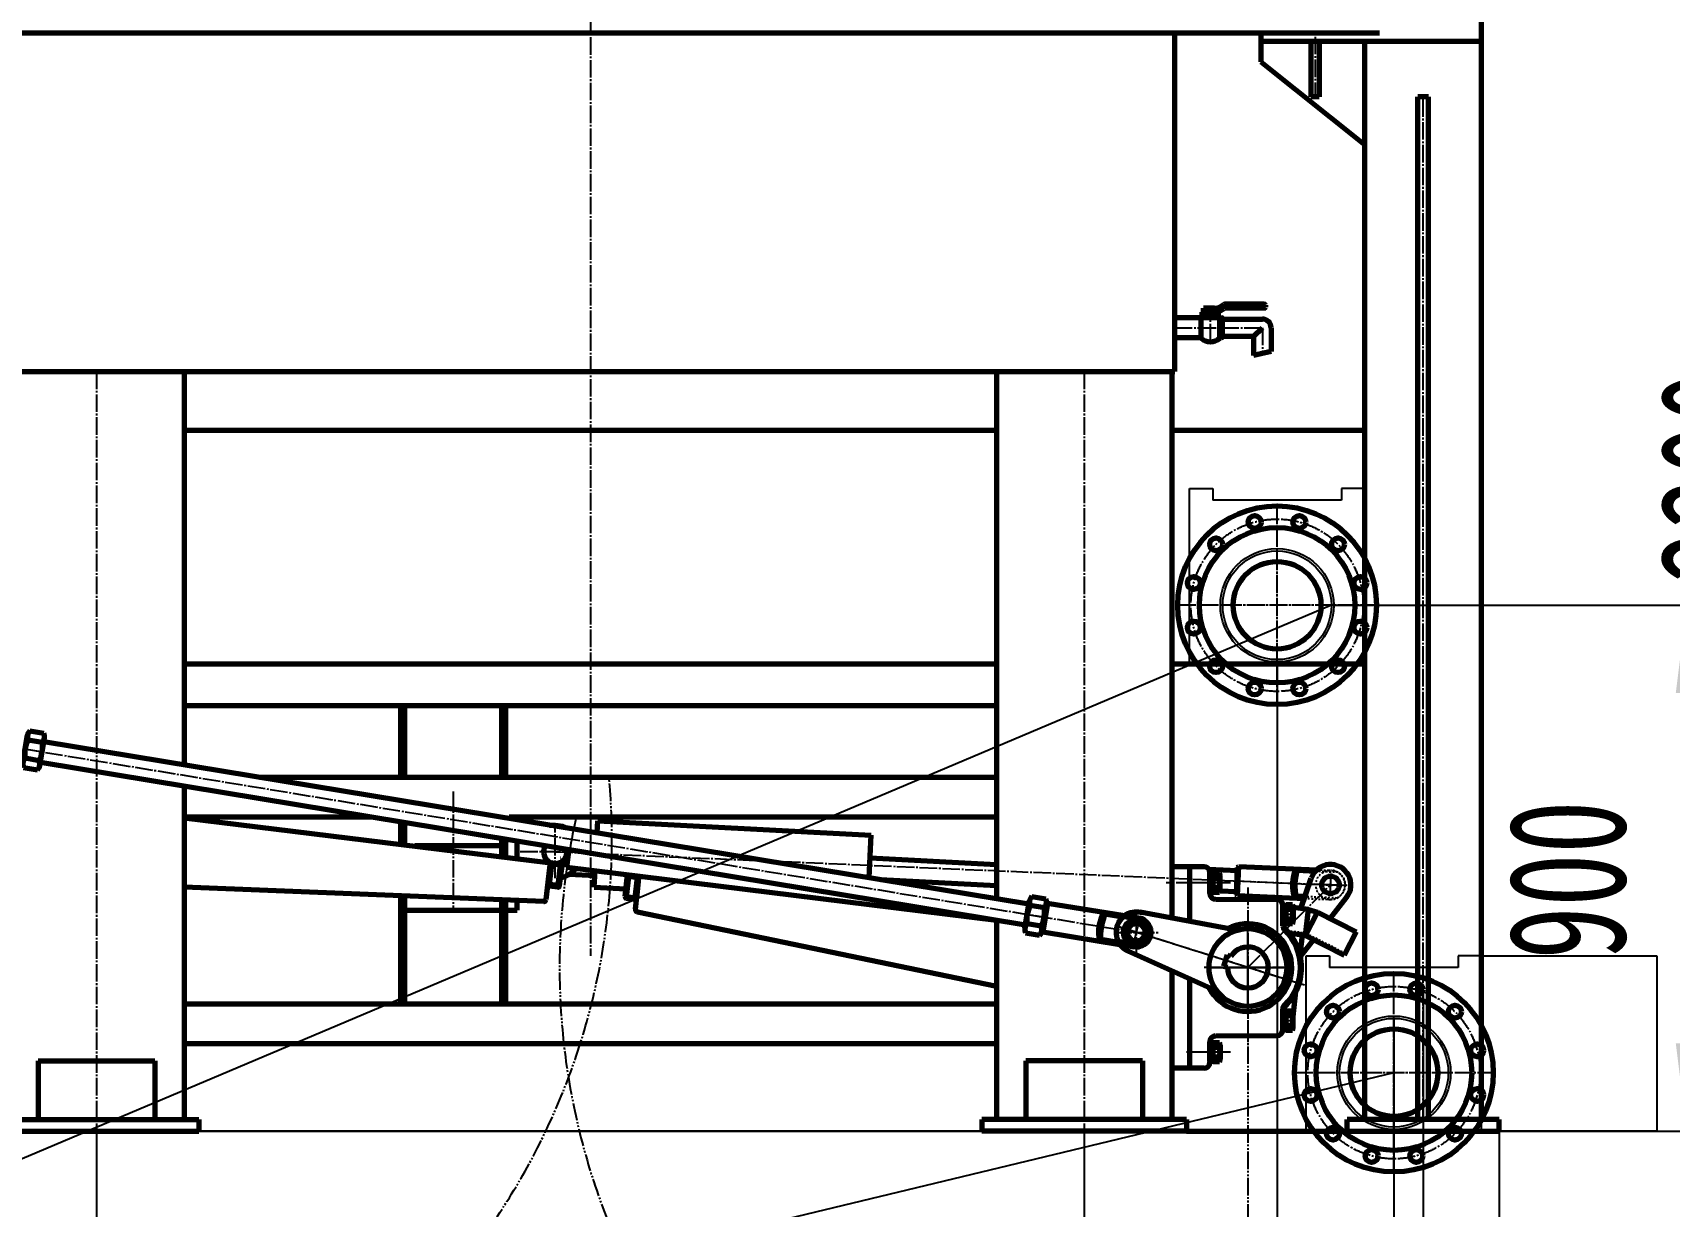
# Model space of a CAD drawing. Header units: millimetres. Extents: x -14850 to 14850, y -10500 to 10500.
# Drawn here: x 8667 to 11467, y 1980 to 3989 of the extents above; entities that cross this region are included whole.
import ezdxf

# ---------------------------------------------------------------- set-up
doc = ezdxf.new("R2010")
doc.units = ezdxf.units.MM
for name, pattern in [('EB_DASH', [6, 3, -3]), ('EB_DASHDOT', [39, 30, -3, 3, -3]), ('EB_DASHDOTDOT', [45, 30, -3, 3, -3, 3, -3])]:
    doc.linetypes.add(name, pattern=pattern)
for name, color, linetype, lineweight in [('CAXA0', 7, 'Continuous', 70), ('CAXA1', 1, 'EB_DASHDOT', 25), ('CAXA2', 6, 'EB_DASH', 25), ('CAXA4', 3, 'Continuous', 25)]:
    doc.layers.add(name, color=color, linetype=linetype, lineweight=lineweight)
doc.styles.add('标准', font='', dxfattribs={"width": 0.667})
doc.styles.get('标准').set_extended_font_data('SimSun')
doc.dimstyles.new('标准', dxfattribs={"dimscale": 50, "dimtxt": 4, "dimasz": 3, "dimexe": 2, "dimexo": 0, "dimtad": 1, "dimdec": 1, "dimdsep": 46, "dimtxsty": '标准', "dimcen": 0, "dimdle": 4, "dimaunit": 1, "dimazin": 2, "dimtfac": 1, "dimtdec": 3, "dimtmove": 0, "dimatfit": 3, "dimfxl": 0, "dimtolj": 1, "dimtzin": 0, "dimarcsym": 0})

# ---------------------------------------------------------------- blocks, each defined once
blk = doc.blocks.new('CAXBLOCK3', base_point=(8653.6, 2763.1))
at = {"layer": 'CAXA0'}
for p, q in [((8649.6, 2739.6), (8657.6, 2786.5)), ((8682.9, 2774.1), (8658.6, 2778.3)), ((8661.3, 2794), (8685.6, 2789.8)), ((8678.5, 2734.6), (8686.6, 2781.6)), ((8677.5, 2742.8), (8653.3, 2747)), ((8650.6, 2731.4), (8674.8, 2727.2))]:
    blk.add_line(p, q, dxfattribs=at)
for centre, radius, start, end in [((8706.8, 2753.9), 54, 153.145, 187.3427), ((8671.8, 2784.1), 14.4, 136.7754, 203.7123), ((8629.4, 2767.2), 54, 333.145, 7.3427), ((8672.4, 2784), 14.4, 316.7754, 23.7123), ((8663.8, 2737.2), 14.4, 136.7754, 203.7123), ((8664.4, 2737.1), 14.4, 316.7754, 23.7123)]:
    blk.add_arc(centre, radius, start, end, dxfattribs=at)
at = {"layer": 'CAXA1', "linetype": 'EB_DASHDOT', "lineweight": 25}
blk.add_line((8651.2, 2763.5), (8685.5, 2757.6), dxfattribs=at)
blk = doc.blocks.new('CAXBLOCK4', base_point=(10368.1, 2480))
at = {"layer": 'CAXA0'}
for p, q in [((10364.1, 2456.5), (10372.2, 2503.4)), ((10397.5, 2491), (10373.2, 2495.2)), ((10375.9, 2510.8), (10400.1, 2506.7)), ((10393.1, 2451.5), (10401.2, 2498.4)), ((10365.1, 2448.3), (10389.4, 2444.1)), ((10392.1, 2459.7), (10367.8, 2463.9))]:
    blk.add_line(p, q, dxfattribs=at)
for centre, radius, start, end in [((10421.4, 2470.8), 54, 153.145, 187.3427), ((10386.4, 2501), 14.4, 136.7754, 203.7123), ((10387, 2500.9), 14.4, 316.7754, 23.7123), ((10343.9, 2484.1), 54, 333.145, 7.3427), ((10378.3, 2454), 14.4, 136.7754, 203.7123), ((10378.9, 2453.9), 14.4, 316.7754, 23.7123)]:
    blk.add_arc(centre, radius, start, end, dxfattribs=at)
at = {"layer": 'CAXA1', "linetype": 'EB_DASHDOT', "lineweight": 25}
blk.add_line((10365.8, 2480.4), (10400.1, 2474.5), dxfattribs=at)
blk = doc.blocks.new('CAXBLOCK5', base_point=(10745.8, 2389))
at = {"layer": 'CAXA0'}
for p, q in [((10726.6, 2452.7), (10561.4, 2483.5)), ((10693.6, 2347.8), (10540.5, 2417.2)), ((10704.7, 2391.4), (10710.7, 2410.5)), ((10710.7, 2410.5), (10716.8, 2408.6)), ((10704.7, 2391.4), (10710.8, 2389.5))]:
    blk.add_line(p, q, dxfattribs=at)
for centre, radius in [((10555, 2449.1), 22), ((10555, 2449.1), 15), ((10745.8, 2389), 66.5)]:
    blk.add_circle(centre, radius, dxfattribs=at)
for centre, start, end in [((10555, 2449.1), 72.5, 252.5), ((10745.8, 2389), 359.1015, 145.8985), ((10745.8, 2389), 179.1015, 359.1015)]:
    blk.add_arc(centre, 35, start, end, dxfattribs=at)
blk = doc.blocks.new('CAXBLOCK6', base_point=(10680.7, 2243.9))
at = {"layer": 'CAXA0'}
for p, q in [((10680.7, 2228.8), (10680.7, 2259)), ((10680.7, 2259), (10685.7, 2259)), ((10680.7, 2245.2), (10681.4, 2245)), ((10680.7, 2242.6), (10685.7, 2241.2)), ((10681.4, 2245), (10685.7, 2243.8)), ((10685.7, 2228.8), (10685.7, 2259)), ((10680.7, 2228.8), (10685.7, 2228.8))]:
    blk.add_line(p, q, dxfattribs=at)
at = {"layer": 'CAXA1', "linetype": 'EB_DASHDOT', "lineweight": 25}
blk.add_line((10677.7, 2243.9), (10688.7, 2243.9), dxfattribs=at)
blk = doc.blocks.new('CAXBLOCK7', base_point=(10685.7, 2243.9))
at = {"layer": 'CAXA0', "linetype": 'Continuous', "lineweight": 70}
for p, q in [((10685.7, 2260.3), (10685.7, 2227.4)), ((10697.1, 2260.3), (10685.7, 2260.3)), ((10685.7, 2253.9), (10685.7, 2233.9)), ((10697.1, 2252.1), (10685.7, 2252.1)), ((10698.2, 2256.2), (10698.2, 2231.5)), ((10697.1, 2235.6), (10685.7, 2235.6)), ((10697.1, 2227.4), (10685.7, 2227.4))]:
    blk.add_line(p, q, dxfattribs=at)
for centre, radius, start, end in [((10690.3, 2256.2), 7.93, 328.7194, 31.2806), ((10668.2, 2243.9), 30, 344.0628, 15.9372), ((10690.3, 2231.5), 7.93, 328.7194, 31.2806)]:
    blk.add_arc(centre, radius, start, end, dxfattribs=at)
at = {"layer": 'CAXA1', "linetype": 'EB_DASHDOT', "lineweight": 25}
blk.add_line((10700.1, 2243.9), (10682.7, 2243.9), dxfattribs=at)
blk = doc.blocks.new('CAXBLOCK8', base_point=(10680.7, 2533.9))
at = {"layer": 'CAXA0'}
for p, q in [((10680.7, 2549), (10680.7, 2518.8)), ((10680.7, 2549), (10685.7, 2549)), ((10685.7, 2549), (10685.7, 2518.8)), ((10680.7, 2535.2), (10685.7, 2536.6)), ((10680.7, 2532.6), (10681.4, 2532.8)), ((10681.4, 2532.8), (10685.7, 2534)), ((10680.7, 2518.8), (10685.7, 2518.8))]:
    blk.add_line(p, q, dxfattribs=at)
at = {"layer": 'CAXA1', "linetype": 'EB_DASHDOT', "lineweight": 25}
blk.add_line((10677.7, 2533.9), (10688.7, 2533.9), dxfattribs=at)
blk = doc.blocks.new('CAXBLOCK9', base_point=(10685.7, 2533.9))
at = {"layer": 'CAXA0', "linetype": 'Continuous', "lineweight": 70}
for p, q in [((10685.7, 2517.4), (10685.7, 2550.4)), ((10697.1, 2550.4), (10685.7, 2550.4)), ((10685.7, 2523.9), (10685.7, 2543.9)), ((10697.1, 2542.2), (10685.7, 2542.2)), ((10697.1, 2525.7), (10685.7, 2525.7)), ((10698.2, 2521.6), (10698.2, 2546.3)), ((10697.1, 2517.4), (10685.7, 2517.4))]:
    blk.add_line(p, q, dxfattribs=at)
for centre, radius, start, end in [((10690.3, 2546.3), 7.93, 328.7194, 31.2806), ((10668.2, 2533.9), 30, 344.0628, 15.9372), ((10690.3, 2521.6), 7.93, 328.7194, 31.2806)]:
    blk.add_arc(centre, radius, start, end, dxfattribs=at)
at = {"layer": 'CAXA1', "linetype": 'EB_DASHDOT', "lineweight": 25}
blk.add_line((10700.1, 2533.9), (10682.7, 2533.9), dxfattribs=at)
blk = doc.blocks.new('CAXBLOCK10', base_point=(10805.7, 2479.9))
at = {"layer": 'CAXA0'}
for p, q in [((10805.7, 2464.8), (10805.7, 2495)), ((10805.7, 2495), (10810.7, 2495)), ((10810.7, 2464.8), (10810.7, 2495)), ((10805.7, 2481.2), (10806.4, 2481.1)), ((10805.7, 2478.7), (10810.7, 2477.3)), ((10805.7, 2464.8), (10810.7, 2464.8)), ((10806.4, 2481.1), (10810.7, 2479.9))]:
    blk.add_line(p, q, dxfattribs=at)
at = {"layer": 'CAXA1', "linetype": 'EB_DASHDOT', "lineweight": 25}
blk.add_line((10802.7, 2479.9), (10813.7, 2479.9), dxfattribs=at)
blk = doc.blocks.new('CAXBLOCK11', base_point=(10810.7, 2479.9))
at = {"layer": 'CAXA0', "linetype": 'Continuous', "lineweight": 70}
for p, q in [((10810.7, 2496.4), (10810.7, 2463.5)), ((10822.1, 2496.4), (10810.7, 2496.4)), ((10823.2, 2492.3), (10823.2, 2467.6)), ((10810.7, 2489.9), (10810.7, 2469.9)), ((10822.1, 2488.2), (10810.7, 2488.2)), ((10822.1, 2471.7), (10810.7, 2471.7)), ((10822.1, 2463.5), (10810.7, 2463.5))]:
    blk.add_line(p, q, dxfattribs=at)
for centre, radius, start, end in [((10815.3, 2492.3), 7.93, 328.7194, 31.2806), ((10793.2, 2479.9), 30, 344.0628, 15.9372), ((10815.3, 2467.6), 7.93, 328.7194, 31.2806)]:
    blk.add_arc(centre, radius, start, end, dxfattribs=at)
at = {"layer": 'CAXA1', "linetype": 'EB_DASHDOT', "lineweight": 25}
blk.add_line((10825.1, 2479.9), (10807.7, 2479.9), dxfattribs=at)
blk = doc.blocks.new('CAXBLOCK12', base_point=(10805.7, 2297.9))
at = {"layer": 'CAXA0'}
for p, q in [((10805.7, 2313), (10805.7, 2282.8)), ((10805.7, 2313), (10810.7, 2313)), ((10805.7, 2299.1), (10810.7, 2300.5)), ((10805.7, 2296.6), (10806.4, 2296.7)), ((10806.4, 2296.7), (10810.7, 2297.9)), ((10810.7, 2313), (10810.7, 2282.8)), ((10805.7, 2282.8), (10810.7, 2282.8))]:
    blk.add_line(p, q, dxfattribs=at)
at = {"layer": 'CAXA1', "linetype": 'EB_DASHDOT', "lineweight": 25}
blk.add_line((10802.7, 2297.9), (10813.7, 2297.9), dxfattribs=at)
blk = doc.blocks.new('CAXBLOCK13', base_point=(10810.7, 2297.9))
at = {"layer": 'CAXA0', "linetype": 'Continuous', "lineweight": 70}
for p, q in [((10810.7, 2281.4), (10810.7, 2314.3)), ((10822.1, 2314.3), (10810.7, 2314.3)), ((10810.7, 2287.9), (10810.7, 2307.9)), ((10822.1, 2306.1), (10810.7, 2306.1)), ((10823.2, 2285.5), (10823.2, 2310.2)), ((10822.1, 2289.6), (10810.7, 2289.6)), ((10822.1, 2281.4), (10810.7, 2281.4))]:
    blk.add_line(p, q, dxfattribs=at)
for centre, radius, start, end in [((10815.3, 2310.2), 7.93, 328.7194, 31.2806), ((10793.2, 2297.9), 30, 344.0628, 15.9372), ((10815.3, 2285.5), 7.93, 328.7194, 31.2806)]:
    blk.add_arc(centre, radius, start, end, dxfattribs=at)
at = {"layer": 'CAXA1', "linetype": 'EB_DASHDOT', "lineweight": 25}
blk.add_line((10825.1, 2297.9), (10807.7, 2297.9), dxfattribs=at)
blk = doc.blocks.new('*D49')
at = {"layer": 'CAXA4', "linetype": 'Continuous', "lineweight": 25}
for points in [[(11756, 4408.9), (11737.3, 4258.9), (11774.8, 4258.9)], [(11756, 2108.9), (11737.3, 2258.9), (11774.8, 2258.9)]]:
    blk.add_hatch(color=0, dxfattribs=at).paths.add_polyline_path(points, flags=0)
at = {"layer": 'CAXA4', "color": 0, "linetype": 'Continuous', "lineweight": 25}
for p, q in [((9620.7, 4408.9), (11856, 4408.9)), ((11756, 4408.9), (11756, 2108.9)), ((11140.7, 2108.9), (11856, 2108.9))]:
    blk.add_line(p, q, dxfattribs=at)
at = {"layer": 'CAXA4', "color": 0, "linetype": 'Continuous', "lineweight": 25, "insert": (11450.8, 3047), "char_height": 200, "attachment_point": 1, "rotation": 90, "style": '标准'}
blk.add_mtext('\\fSimSun|b0|i0|p34;2300', dxfattribs=at)
blk = doc.blocks.new('*D50')
at = {"layer": 'CAXA4', "linetype": 'Continuous', "lineweight": 25}
for points in [[(11756, 2108.9), (11737.3, 1958.9), (11774.8, 1958.9)], [(11756, 1211.2), (11737.3, 1361.2), (11774.8, 1361.2)]]:
    blk.add_hatch(color=0, dxfattribs=at).paths.add_polyline_path(points, flags=0)
at = {"layer": 'CAXA4', "color": 0, "linetype": 'Continuous', "lineweight": 25}
for p, q in [((11140.7, 2108.9), (11856, 2108.9)), ((11756, 2108.9), (11756, 1211.2)), ((10745.7, 1211.2), (11856, 1211.2))]:
    blk.add_line(p, q, dxfattribs=at)
at = {"layer": 'CAXA4', "color": 0, "linetype": 'Continuous', "lineweight": 25, "insert": (11450.8, 1503.6), "char_height": 200, "attachment_point": 1, "rotation": 90, "style": '标准'}
blk.add_mtext('\\fSimSun|b0|i0|p34;900', dxfattribs=at)
blk = doc.blocks.new('*D51')
at = {"layer": 'CAXA4', "linetype": 'Continuous', "lineweight": 25}
for points in [[(8775.7, 1141), (8925.7, 1122.3), (8925.7, 1159.8)], [(10465.7, 1141), (10315.7, 1122.3), (10315.7, 1159.8)]]:
    blk.add_hatch(color=0, dxfattribs=at).paths.add_polyline_path(points, flags=0)
at = {"layer": 'CAXA4', "color": 0, "linetype": 'Continuous', "lineweight": 25}
for p, q in [((8775.7, 2108.9), (8775.7, 1041)), ((10465.7, 2108.9), (10465.7, 1041)), ((8775.7, 1141), (10465.7, 1141))]:
    blk.add_line(p, q, dxfattribs=at)
at = {"layer": 'CAXA4', "color": 0, "linetype": 'Continuous', "lineweight": 25, "insert": (9408.7, 1446.3), "char_height": 200, "attachment_point": 1, "style": '标准'}
blk.add_mtext('\\fSimSun|b0|i0|p34;1690', dxfattribs=at)
blk = doc.blocks.new('*D52')
at = {"layer": 'CAXA4', "linetype": 'Continuous', "lineweight": 25}
for points in [[(12113.4, 5408.9), (12094.7, 5258.9), (12132.2, 5258.9)], [(12113.4, 2108.9), (12094.7, 2258.9), (12132.2, 2258.9)]]:
    blk.add_hatch(color=0, dxfattribs=at).paths.add_polyline_path(points, flags=0)
at = {"layer": 'CAXA4', "color": 0, "linetype": 'Continuous', "lineweight": 25}
for p, q in [((10645.7, 5408.9), (12213.4, 5408.9)), ((12113.4, 5408.9), (12113.4, 2108.9)), ((11140.7, 2108.9), (12213.4, 2108.9))]:
    blk.add_line(p, q, dxfattribs=at)
at = {"layer": 'CAXA4', "color": 0, "linetype": 'Continuous', "lineweight": 25, "insert": (11808.2, 3547), "char_height": 200, "attachment_point": 1, "rotation": 90, "style": '标准'}
blk.add_mtext('\\fSimSun|b0|i0|p34;3300', dxfattribs=at)
blk = doc.blocks.new('*D270')
at = {"layer": 'CAXA4', "linetype": 'Continuous', "lineweight": 25}
for points in [[(13843.3, 7908.9), (13824.6, 7758.9), (13862.1, 7758.9)], [(13843.3, 2108.9), (13824.6, 2258.9), (13862.1, 2258.9)]]:
    blk.add_hatch(color=0, dxfattribs=at).paths.add_polyline_path(points, flags=0)
at = {"layer": 'CAXA4', "color": 0, "linetype": 'Continuous', "lineweight": 25}
for p, q in [((12640.7, 7908.9), (13943.3, 7908.9)), ((13843.3, 7908.9), (13843.3, 2108.9)), ((10640.7, 2108.9), (13943.3, 2108.9))]:
    blk.add_line(p, q, dxfattribs=at)
at = {"layer": 'CAXA4', "color": 0, "linetype": 'Continuous', "lineweight": 25, "insert": (13538.1, 4797), "char_height": 200, "attachment_point": 1, "rotation": 90, "style": '标准'}
blk.add_mtext('\\fSimSun|b0|i0|p34;5800', dxfattribs=at)
blk = doc.blocks.new('*D276')
at = {"layer": 'CAXA4', "linetype": 'Continuous', "lineweight": 25}
for points in [[(11175.7, 165.8), (11325.7, 184.6), (11325.7, 147.1)], [(12640.7, 165.8), (12490.7, 184.6), (12490.7, 147.1)]]:
    blk.add_hatch(color=0, dxfattribs=at).paths.add_polyline_path(points, flags=0)
at = {"layer": 'CAXA4', "color": 0, "linetype": 'Continuous', "lineweight": 25}
for p, q in [((11175.7, 2108.9), (11175.7, 65.8)), ((12640.7, 2108.9), (12640.7, 65.8)), ((12640.7, 165.8), (11175.7, 165.8))]:
    blk.add_line(p, q, dxfattribs=at)
at = {"layer": 'CAXA4', "color": 0, "linetype": 'Continuous', "lineweight": 25, "insert": (11696.2, 471.1), "char_height": 200, "attachment_point": 1, "style": '标准'}
blk.add_mtext('\\fSimSun|b0|i0|p34;1465', dxfattribs=at)
blk = doc.blocks.new('CAXBLOCK222', base_point=(10245.8, 2683.6))
at = {"layer": 'CAXA1', "linetype": 'EB_DASHDOT', "lineweight": 25}
for p, q in [((10795.7, 2912.9), (10795.7, 3104.9)), ((10891.7, 3008.9), (10699.7, 3008.9))]:
    blk.add_line(p, q, dxfattribs=at)
at = {"layer": 'CAXA4'}
for p, q in [((10645.7, 2908.9), (10645.7, 3208.9)), ((10645.7, 3208.9), (10685.7, 3208.9)), ((10685.7, 3208.9), (10685.7, 3188.9)), ((10945.7, 3208.9), (10905.7, 3208.9)), ((10905.7, 3208.9), (10905.7, 3188.9)), ((10945.7, 3208.9), (10945.7, 2908.9)), ((10905.7, 3188.9), (10685.7, 3188.9)), ((10945.7, 2908.9), (10645.7, 2908.9))]:
    blk.add_line(p, q, dxfattribs=at)
for radius in [97, 93]:
    blk.add_circle((10795.7, 3008.9), radius, dxfattribs=at)
blk = doc.blocks.new('*D279')
at = {"layer": 'CAXA4', "linetype": 'Continuous', "lineweight": 25}
for points in [[(7551.5, 3008.9), (7532.7, 2858.9), (7570.2, 2858.9)], [(7551.5, 2108.9), (7532.7, 2258.9), (7570.2, 2258.9)]]:
    blk.add_hatch(color=0, dxfattribs=at).paths.add_polyline_path(points, flags=0)
at = {"layer": 'CAXA4', "color": 0, "linetype": 'Continuous', "lineweight": 25}
for p, q in [((8541.7, 3008.9), (7451.5, 3008.9)), ((7551.5, 3008.9), (7551.5, 2108.9)), ((10573.6, 2108.9), (7451.5, 2108.9))]:
    blk.add_line(p, q, dxfattribs=at)
at = {"layer": 'CAXA4', "color": 0, "linetype": 'Continuous', "lineweight": 25, "insert": (7246.2, 2402.5), "char_height": 200, "attachment_point": 1, "rotation": 90, "style": '标准'}
blk.add_mtext('\\fSimSun|b0|i0|p34;900', dxfattribs=at)
blk = doc.blocks.new('*D280')
at = {"layer": 'CAXA4', "linetype": 'Continuous', "lineweight": 25}
for points in [[(11496.7, 3008.9), (11478, 2858.9), (11515.5, 2858.9)], [(11496.7, 2108.9), (11478, 2258.9), (11515.5, 2258.9)]]:
    blk.add_hatch(color=0, dxfattribs=at).paths.add_polyline_path(points, flags=0)
at = {"layer": 'CAXA4', "color": 0, "linetype": 'Continuous', "lineweight": 25}
for p, q in [((10891.7, 3008.9), (11596.7, 3008.9)), ((11496.7, 3008.9), (11496.7, 2108.9)), ((10640.7, 2108.9), (11596.7, 2108.9))]:
    blk.add_line(p, q, dxfattribs=at)
at = {"layer": 'CAXA4', "color": 0, "linetype": 'Continuous', "lineweight": 25, "insert": (11191.5, 2402.5), "char_height": 200, "attachment_point": 1, "rotation": 90, "style": '标准'}
blk.add_mtext('\\fSimSun|b0|i0|p34;900', dxfattribs=at)
blk = doc.blocks.new('*D281')
at = {"layer": 'CAXA4', "linetype": 'Continuous', "lineweight": 25}
for points in [[(8445.7, 772.7), (8595.7, 791.5), (8595.7, 754)], [(10795.7, 772.7), (10645.7, 791.5), (10645.7, 754)]]:
    blk.add_hatch(color=0, dxfattribs=at).paths.add_polyline_path(points, flags=0)
at = {"layer": 'CAXA4', "color": 0, "linetype": 'Continuous', "lineweight": 25}
for p, q in [((8445.7, 2912.9), (8445.7, 672.7)), ((10795.7, 2912.9), (10795.7, 672.7)), ((10795.7, 772.7), (8445.7, 772.7))]:
    blk.add_line(p, q, dxfattribs=at)
at = {"layer": 'CAXA4', "color": 0, "linetype": 'Continuous', "lineweight": 25, "insert": (9408.7, 1078), "char_height": 200, "attachment_point": 1, "style": '标准'}
blk.add_mtext('\\fSimSun|b0|i0|p34;2350', dxfattribs=at)
blk = doc.blocks.new('*D282')
at = {"layer": 'CAXA4', "linetype": 'Continuous', "lineweight": 25}
for points in [[(8065.7, -510.4), (8215.7, -491.6), (8215.7, -529.1)], [(11175.7, -510.4), (11025.7, -491.6), (11025.7, -529.1)]]:
    blk.add_hatch(color=0, dxfattribs=at).paths.add_polyline_path(points, flags=0)
at = {"layer": 'CAXA4', "color": 0, "linetype": 'Continuous', "lineweight": 25}
for p, q in [((8065.7, 2108.9), (8065.7, -610.4)), ((11175.7, 2108.9), (11175.7, -610.4)), ((11175.7, -510.4), (8065.7, -510.4))]:
    blk.add_line(p, q, dxfattribs=at)
at = {"layer": 'CAXA4', "color": 0, "linetype": 'Continuous', "lineweight": 25, "insert": (9408.7, -205.1), "char_height": 200, "attachment_point": 1, "style": '标准'}
blk.add_mtext('\\fSimSun|b0|i0|p34;3110', dxfattribs=at)
blk = doc.blocks.new('*D283')
at = {"layer": 'CAXA4', "linetype": 'Continuous', "lineweight": 25}
for points in [[(8195.7, 165.8), (8345.7, 147.1), (8345.7, 184.6)], [(11045.7, 165.8), (10895.7, 147.1), (10895.7, 184.6)]]:
    blk.add_hatch(color=0, dxfattribs=at).paths.add_polyline_path(points, flags=0)
at = {"layer": 'CAXA4', "color": 0, "linetype": 'Continuous', "lineweight": 25}
for p, q in [((8195.7, 2359.5), (8195.7, 65.8)), ((11045.7, 2359.5), (11045.7, 65.8)), ((8195.7, 165.8), (11045.7, 165.8))]:
    blk.add_line(p, q, dxfattribs=at)
at = {"layer": 'CAXA4', "color": 0, "linetype": 'Continuous', "lineweight": 25, "insert": (9408.7, 471.1), "char_height": 200, "attachment_point": 1, "style": '标准'}
blk.add_mtext('\\fSimSun|b0|i0|p34;2880', dxfattribs=at)
blk = doc.blocks.new('*D289')
at = {"layer": 'CAXA4', "linetype": 'Continuous', "lineweight": 25}
for points in [[(10465.7, 1141), (10615.7, 1159.8), (10615.7, 1122.3)], [(10995.7, 1141), (10845.7, 1159.8), (10845.7, 1122.3)]]:
    blk.add_hatch(color=0, dxfattribs=at).paths.add_polyline_path(points, flags=0)
at = {"layer": 'CAXA4', "color": 0, "linetype": 'Continuous', "lineweight": 25}
for p, q in [((10995.7, 2302.5), (10995.7, 1041)), ((10465.7, 2108.9), (10465.7, 1041)), ((10995.7, 1141), (10465.7, 1141))]:
    blk.add_line(p, q, dxfattribs=at)
at = {"layer": 'CAXA4', "color": 0, "linetype": 'Continuous', "lineweight": 25, "insert": (10574.2, 1446.3), "char_height": 200, "attachment_point": 1, "style": '标准'}
blk.add_mtext('\\fSimSun|b0|i0|p34;530', dxfattribs=at)
blk = doc.blocks.new('CAXBLOCK223', base_point=(11626, 1867.2))
at = {"layer": 'CAXA1', "linetype": 'EB_DASHDOT', "lineweight": 25}
for p, q in [((10995.7, 2112.9), (10995.7, 2304.9)), ((11091.7, 2208.9), (10899.7, 2208.9))]:
    blk.add_line(p, q, dxfattribs=at)
at = {"layer": 'CAXA4'}
for p, q in [((10845.7, 2108.9), (10845.7, 2408.9)), ((10845.7, 2408.9), (10885.7, 2408.9)), ((10885.7, 2408.9), (10885.7, 2388.9)), ((11145.7, 2408.9), (11105.7, 2408.9)), ((11105.7, 2408.9), (11105.7, 2388.9)), ((11145.7, 2408.9), (11445.7, 2408.9)), ((11145.7, 2108.9), (11145.7, 2408.9)), ((11445.7, 2408.9), (11445.7, 2108.9)), ((11105.7, 2388.9), (10885.7, 2388.9)), ((11145.7, 2108.9), (10845.7, 2108.9)), ((11445.7, 2108.9), (11145.7, 2108.9))]:
    blk.add_line(p, q, dxfattribs=at)
for radius in [97, 93]:
    blk.add_circle((10995.7, 2208.9), radius, dxfattribs=at)
blk = doc.blocks.new('CAXBLOCK226', base_point=(10547.4, 2848.6))
at = {"layer": 'CAXA0'}
for centre, radius in [((10795.7, 3008.9), 170), ((10795.7, 3008.9), 133), ((10757.5, 3151.4), 11), ((10833.9, 3151.4), 11), ((10691.4, 3113.2), 11), ((10900, 3113.2), 11), ((10795.7, 3008.9), 75), ((10653.2, 3047.1), 11), ((10938.2, 3047.1), 11), ((10653.2, 2970.7), 11), ((10938.2, 2970.7), 11), ((10691.4, 2904.6), 11), ((10900, 2904.6), 11), ((10757.5, 2866.4), 11), ((10833.9, 2866.4), 11)]:
    blk.add_circle(centre, radius, dxfattribs=at)
at = {"layer": 'CAXA1', "linetype": 'EB_DASHDOT', "lineweight": 25}
for p, q in [((10795.7, 2835.9), (10795.7, 3181.9)), ((10968.7, 3008.9), (10622.7, 3008.9))]:
    blk.add_line(p, q, dxfattribs=at)
at = {"layer": 'CAXA1'}
blk.add_circle((10795.7, 3008.9), 147.5, dxfattribs=at)
blk = doc.blocks.new('CAXBLOCK227', base_point=(10747.4, 2048.6))
at = {"layer": 'CAXA0'}
for centre, radius in [((10995.7, 2208.9), 170), ((10957.5, 2351.4), 11), ((11033.9, 2351.4), 11), ((10995.7, 2208.9), 133), ((10891.4, 2313.2), 11), ((11100, 2313.2), 11), ((10995.7, 2208.9), 75), ((10853.2, 2247.1), 11), ((11138.2, 2247.1), 11), ((10853.2, 2170.7), 11), ((11138.2, 2170.7), 11), ((10891.4, 2104.6), 11), ((11100, 2104.6), 11), ((10957.5, 2066.4), 11), ((11033.9, 2066.4), 11)]:
    blk.add_circle(centre, radius, dxfattribs=at)
at = {"layer": 'CAXA1', "linetype": 'EB_DASHDOT', "lineweight": 25}
for p, q in [((10995.7, 2035.9), (10995.7, 2381.9)), ((11168.7, 2208.9), (10822.7, 2208.9))]:
    blk.add_line(p, q, dxfattribs=at)
at = {"layer": 'CAXA1'}
blk.add_circle((10995.7, 2208.9), 147.5, dxfattribs=at)

msp = doc.modelspace()

# ---------------------------------------------------------------- linework, layer by layer
at = {"layer": 'CAXA0'}
for p, q in [((11145.7, 2128.92), (11145.7, 4008.96)), ((8270.7, 3988.92), (10970.7, 3988.92)), ((10620.7, 3408.92), (10620.7, 3988.92)), ((10768.2, 3988.92), (10768.2, 3938.96)), ((11145.7, 3973.96), (10768.2, 3973.96)), ((10853.7, 3973.96), (10853.7, 3878.96)), ((10867.7, 3973.96), (10867.7, 3878.96)), ((10945.7, 2128.92), (10945.7, 3973.96)), ((10768.2, 3938.96), (10945.7, 3796.96)), ((10867.7, 3878.96), (10853.7, 3878.96)), ((11036.7, 2128.92), (11036.7, 3878.93)), ((11054.7, 2128.92), (11054.7, 3878.93)), ((8620.7, 3408.92), (10620.7, 3408.92)), ((8925.7, 3408.92), (8925.7, 2736.21)), ((10315.7, 3408.92), (10315.7, 2506.85)), ((10615.7, 3408.92), (10615.7, 2473.39)), ((8925.7, 3308.92), (10315.7, 3308.92)), ((10615.7, 3308.92), (10945.7, 3308.92)), ((8925.7, 2908.92), (10315.7, 2908.92)), ((10615.7, 2908.92), (10945.7, 2908.92)), ((10315.7, 2836.92), (8925.7, 2836.92)), ((9295.7, 2836.92), (9295.7, 2714.92)), ((9302.7, 2836.92), (9302.7, 2714.92)), ((9468.7, 2836.92), (9468.7, 2714.92)), ((9475.7, 2836.92), (9475.7, 2714.92)), ((8685.63, 2775.83), (10371.19, 2497.69)), ((8679.53, 2740.35), (10365.09, 2462.21)), ((8925.7, 2699.73), (8925.7, 2128.92)), ((9054.73, 2714.92), (9620.7, 2714.92)), ((9575.11, 2714.92), (10315.7, 2714.92)), ((8925.7, 2646.92), (9245.7, 2646.92)), ((9295.7, 2638.67), (9295.7, 2599.94)), ((9302.7, 2637.52), (9302.7, 2599.08)), ((9481.86, 2646.92), (9620.7, 2646.92)), ((9495.7, 2643.91), (9495.7, 2646.92)), ((9549.52, 2646.92), (10315.7, 2646.92)), ((9468.7, 2612.94), (9468.7, 2578.7)), ((9475.7, 2577.84), (9475.7, 2611.42)), ((9475.7, 2611.42), (9475.7, 2577.84)), ((9495.7, 2575.39), (9495.7, 2607.06)), ((9560.7, 2631.92), (9550.69, 2631.92)), ((9475.7, 2596.92), (9320.31, 2596.92)), ((10670.7, 2561.42), (10615.7, 2561.42)), ((10645.7, 2561.42), (10615.7, 2561.42)), ((10645.7, 2561.42), (10645.7, 2467.79)), ((9620.7, 2526.69), (9620.77, 2526.69)), ((9684.27, 2547.13), (9701.16, 2545.2)), ((10836.21, 2490.17), (10854.05, 2541.76)), ((9295.7, 2511.82), (9295.7, 2486.92)), ((9295.7, 2511.82), (9295.7, 2326.92)), ((9302.7, 2511.54), (9302.7, 2326.92)), ((9468.7, 2504.87), (9468.7, 2326.92)), ((9475.7, 2504.59), (9475.7, 2326.92)), ((9495.7, 2486.92), (9495.7, 2503.78)), ((10393.4, 2452.27), (10400.84, 2497.67)), ((10403.13, 2499.32), (10395.05, 2449.98)), ((10403.13, 2499.32), (10400.84, 2497.67)), ((10403.13, 2499.32), (10534.88, 2477.75)), ((10914.71, 2508.77), (10886.59, 2472.78)), ((9295.7, 2486.92), (9495.7, 2486.92)), ((10315.7, 2470.36), (10315.7, 2128.92)), ((10531.64, 2475.17), (10501.06, 2480.18)), ((10364.77, 2462.03), (10364.84, 2460.73)), ((10364.77, 2462.03), (10364.84, 2460.73)), ((10393.4, 2452.27), (10395.05, 2449.98)), ((10395.05, 2449.98), (10526.8, 2428.4)), ((10524.55, 2431.88), (10493.97, 2436.89)), ((10858.36, 2436.65), (10835.76, 2407.73)), ((10615.7, 2383.12), (10615.7, 2128.92)), ((10645.7, 2369.5), (10645.7, 2216.42)), ((8925.7, 2326.92), (10315.7, 2326.92)), ((8925.7, 2258.92), (10315.7, 2258.92)), ((8675.7, 2228.92), (8675.7, 2128.92)), ((8675.7, 2228.92), (8875.7, 2228.92)), ((8875.7, 2228.92), (8875.7, 2128.92)), ((10365.7, 2228.92), (10365.7, 2128.92)), ((10565.7, 2228.92), (10365.7, 2228.92)), ((10565.7, 2228.92), (10565.7, 2128.92)), ((10670.7, 2216.42), (10615.7, 2216.42)), ((10645.7, 2216.42), (10615.7, 2216.42)), ((8600.7, 2128.92), (8950.7, 2128.92)), ((8950.7, 2128.92), (8950.7, 2108.92)), ((10640.7, 2128.92), (10290.7, 2128.92)), ((10290.7, 2128.92), (10290.7, 2108.92)), ((10640.7, 2128.92), (10640.7, 2108.92)), ((10915.7, 2108.92), (10915.7, 2128.92)), ((11175.7, 2128.92), (10915.7, 2128.92)), ((11175.7, 2108.92), (11175.7, 2128.92)), ((8600.7, 2108.92), (8950.7, 2108.92)), ((10640.7, 2108.92), (10290.7, 2108.92)), ((10640.7, 2108.92), (11140.7, 2108.92)), ((10915.7, 2108.92), (11175.7, 2108.92))]:
    msp.add_line(p, q, dxfattribs=at)
at = {"layer": 'CAXA0', "color": 7, "linetype": 'Continuous', "lineweight": 70}
for p, q in [((11054.7, 3878.93), (11036.7, 3878.93)), ((10805.7, 2495.21), (10805.7, 2466.66)), ((10805.7, 2493.14), (10805.7, 2473.14))]:
    msp.add_line(p, q, dxfattribs=at)
at = {"layer": 'CAXA0', "linetype": 'Continuous', "lineweight": 70}
for p, q in [((10620.69, 3501.42), (10665.61, 3501.42)), ((10665.61, 3466.03), (10665.61, 3501.81)), ((10665.61, 3501.42), (10700.61, 3501.42)), ((10667.61, 3503.42), (10667.61, 3510.42)), ((10681.61, 3510.42), (10667.61, 3510.42)), ((10695.61, 3503.42), (10667.61, 3503.42)), ((10669.61, 3510.42), (10669.61, 3517.42)), ((10688.61, 3517.42), (10669.61, 3517.42)), ((10681.61, 3510.42), (10681.61, 3508.42)), ((10695.61, 3508.42), (10681.61, 3508.42)), ((10693.61, 3511.15), (10693.61, 3517.32)), ((10695.61, 3510.32), (10694.53, 3510.32)), ((10695.61, 3503.32), (10695.61, 3510.32)), ((10695.61, 3503.42), (10695.61, 3508.42)), ((10696.11, 3511.77), (10704.57, 3516.65)), ((10697.61, 3466.03), (10697.61, 3501.81)), ((10698.25, 3520), (10704.57, 3523.65)), ((10705.73, 3522.59), (10705.73, 3518.45)), ((10773.73, 3524.32), (10707.07, 3524.32)), ((10773.73, 3517.32), (10707.07, 3517.32)), ((10775.73, 3522.32), (10775.73, 3519.32)), ((10702.61, 3468.42), (10702.61, 3499.42)), ((10702.61, 3498.86), (10770.61, 3498.86)), ((10755.61, 3468.98), (10770.52, 3483.92)), ((10785.61, 3483.86), (10785.61, 3443.42)), ((10665.61, 3466.42), (10620.69, 3466.42)), ((10700.61, 3466.42), (10697.61, 3466.42)), ((10755.61, 3468.98), (10702.61, 3468.98)), ((10755.61, 3468.98), (10755.61, 3436.42)), ((10785.61, 3443.42), (10755.61, 3436.42)), ((10680.7, 2552.28), (10680.7, 2519.33)), ((10680.7, 2515.88), (10680.7, 2551.42)), ((10680.7, 2545.8), (10680.7, 2525.8)), ((10690.64, 2505.88), (10795.77, 2505.21)), ((10805.7, 2460.31), (10805.7, 2495.21)), ((10805.7, 2495.21), (10805.7, 2460.31)), ((10805.7, 2282.59), (10805.7, 2317.48)), ((10805.7, 2281.46), (10805.7, 2311.13)), ((10805.7, 2284.66), (10805.7, 2304.66)), ((10690.64, 2271.91), (10795.77, 2272.59)), ((10680.7, 2228.3), (10680.7, 2261.91)), ((10680.7, 2261.58), (10680.7, 2226.42)), ((10680.7, 2255.11), (10680.7, 2235.11))]:
    msp.add_line(p, q, dxfattribs=at)
at = {"layer": 'CAXA0', "color": 230, "linetype": 'Continuous', "lineweight": 70}
for p, q in [((8925.7, 2645.37), (9581.06, 2564.91)), ((9545.03, 2505.48), (9552.75, 2568.41)), ((9699.95, 2508.07), (9703.81, 2541.89))]:
    msp.add_line(p, q, dxfattribs=at)
at = {"layer": 'CAXA0', "color": 13}
for p, q in [((9632.29, 2619.62), (9633.37, 2640.18)), ((9633.37, 2640.18), (10101.29, 2615.57)), ((9627.04, 2620.49), (9632.32, 2620.21)), ((10097.46, 2542.86), (10101.29, 2615.57)), ((9584.34, 2548.63), (9628.43, 2546.31)), ((9627.38, 2526.34), (9628.83, 2553.93)), ((9627.38, 2526.34), (9681.58, 2523.49)), ((10116.94, 2539.65), (10315.7, 2529.2)), ((10698.27, 2520.37), (10726.51, 2519.16))]:
    msp.add_line(p, q, dxfattribs=at)
at = {"layer": 'CAXA0', "color": 230}
for p, q in [((9580.44, 2559.87), (9583.88, 2587.85)), ((10315.7, 2469.59), (9580.44, 2559.87)), ((9540.89, 2501.97), (8925.7, 2526.69)), ((9700.91, 2484.35), (10315.7, 2357.1))]:
    msp.add_line(p, q, dxfattribs=at)
at = {"layer": 'CAXA0', "color": 30}
for p, q in [((10099.24, 2576.63), (10315.7, 2565.25)), ((10678.85, 2557.23), (10728.04, 2555.13)), ((10726.29, 2514.14), (10728.25, 2560.09)), ((10728.25, 2560.09), (10726.29, 2514.14)), ((10728.21, 2512.05), (10730.33, 2562.01)), ((10728.25, 2560.09), (10730.33, 2562.01)), ((10730.33, 2562.01), (10863.72, 2556.34)), ((10860.81, 2553.39), (10829.84, 2554.71)), ((10728.21, 2512.05), (10726.29, 2514.14)), ((10728.21, 2512.05), (10842.48, 2507.19)), ((10843.49, 2510.22), (10827.98, 2510.88))]:
    msp.add_line(p, q, dxfattribs=at)
at = {"layer": 'CAXA0', "color": 3, "linetype": 'Continuous', "lineweight": 70}
msp.add_line((9569.62, 2574.76), (9570.04, 2574.71), dxfattribs=at)
at = {"layer": 'CAXA0', "color": 7}
for p, q in [((10571.41, 2467.99), (10533.04, 2476.35)), ((10536.41, 2478.76), (10560.83, 2473.44)), ((10562.07, 2425.13), (10523.7, 2433.5)), ((10526.8, 2428.4), (10550.98, 2424.45))]:
    msp.add_line(p, q, dxfattribs=at)
at = {"layer": 'CAXA0', "color": 3}
for p, q in [((10849.74, 2488.5), (10823.19, 2491.76)), ((10844.26, 2443.84), (10849.74, 2488.5)), ((10844.26, 2443.84), (10864.69, 2483.93)), ((10849.74, 2488.5), (10864.69, 2483.93)), ((10864.69, 2483.93), (10930.77, 2450.27)), ((10844.26, 2443.84), (10816.89, 2447.2)), ((10835.18, 2410.33), (10839.07, 2444.48)), ((10844.26, 2443.84), (10910.34, 2410.17)), ((10930.77, 2450.27), (10910.34, 2410.17)), ((10823.2, 2305.22), (10828.07, 2347.94))]:
    msp.add_line(p, q, dxfattribs=at)
at = {"layer": 'CAXA0'}
msp.add_circle((10887.13, 2530.32), 15, dxfattribs=at)
at = {"layer": 'CAXA0', "color": 7}
msp.add_circle((10555.02, 2449.12), 15, dxfattribs=at)
at = {"layer": 'CAXA0', "linetype": 'Continuous', "lineweight": 70}
for centre, radius, start, end in [((10681.61, 3483.92), 24, 125.68533, 131.81031), ((10688.25, 3537.32), 20, 271.02847, 300), ((10698.61, 3507.44), 5, 120, 144.73561), ((10681.61, 3483.92), 24, 48.18969, 54.31467), ((10700.61, 3499.42), 2, 0, 90), ((10707.07, 3519.32), 5, 90, 120), ((10707.07, 3512.32), 5, 90, 120), ((10773.73, 3522.32), 2, 0, 90), ((10773.73, 3519.32), 2, 270, 0), ((10770.61, 3483.86), 15, 0, 90), ((10681.61, 3483.92), 24, 228.18969, 311.81031), ((10700.61, 3468.42), 2, 270, 0), ((10690.7, 2515.88), 10, 180, 269.63252), ((10745.7, 2388.9), 75, 207.46488, 117.30924), ((10815.7, 2460.31), 10, 180, 225.57298), ((10745.7, 2388.9), 90, 314.427, 45.573), ((10815.62, 2317.41), 10, 134.427, 180), ((10815.7, 2317.48), 10, 134.427, 180), ((10690.7, 2261.91), 10, 90.36748, 180), ((10795.7, 2282.59), 10, 270.36748, 0)]:
    msp.add_arc(centre, radius, start, end, dxfattribs=at)
at = {"layer": 'CAXA0'}
for centre, radius, start, end in [((9560.7, 2586.92), 45, 68.02275, 90), ((9560.7, 2586.92), 20, 150.74078, 13.94285), ((9560.7, 2586.92), 45, 278.28534, 320.10141), ((10670.7, 2551.42), 10, 0, 90), ((10887.13, 2530.32), 35, 322, 160.92465), ((10557.98, 2448.63), 68, 149.13051, 192.27167), ((10589.73, 2443.43), 95.98, 155.60305, 185.79914), ((10745.7, 2388.92), 92, 310.84232, 49.16213), ((10670.7, 2226.42), 10, 270, 0)]:
    msp.add_arc(centre, radius, start, end, dxfattribs=at)
at = {"layer": 'CAXA0', "color": 30}
for centre, radius, start, end in [((10890.12, 2530.19), 68, 155.99503, 199.13619), ((10922.27, 2528.83), 95.98, 162.46756, 192.66365)]:
    msp.add_arc(centre, radius, start, end, dxfattribs=at)
at = {"layer": 'CAXA0', "color": 230}
for centre, start, end in [((9541.06, 2505.96), 267.69882, 353.0002), ((9701.72, 2488.27), 173.50012, 258.30601)]:
    msp.add_arc(centre, 4, start, end, dxfattribs=at)
at = {"layer": 'CAXA0', "color": 7, "linetype": 'Continuous', "lineweight": 70}
msp.add_arc((10795.7, 2495.21), 10, 0, 89.63252, dxfattribs=at)
at = {"layer": 'CAXA0', "color": 7}
msp.add_arc((10555.02, 2449.12), 25, 257.70632, 77.70632, dxfattribs=at)
at = {"layer": 'CAXA1', "linetype": 'EB_DASHDOT', "lineweight": 25}
for p, q in [((9620.7, 5346.22), (9620.7, 2408.92)), ((10860.7, 3981.96), (10860.7, 3880.96)), ((11045.7, 2128.92), (11045.7, 3878.93)), ((10681.61, 3460.92), (10681.61, 3512.09)), ((10620.7, 3483.92), (10668.61, 3483.92)), ((10620.7, 3483.92), (10668.61, 3483.92)), ((10620.7, 3483.92), (10668.61, 3483.92)), ((10661.55, 3483.92), (10770.61, 3483.92)), ((10661.55, 3483.92), (10770.61, 3483.92)), ((10770.61, 3483.92), (10770.61, 3436.92)), ((8775.7, 3408.92), (8775.7, 2108.92)), ((10465.7, 3408.92), (10465.7, 2108.92)), ((8495.7, 2788.92), (10555.02, 2449.12)), ((9385.7, 2689.92), (9385.7, 2483.92)), ((9385.7, 2689.92), (9385.7, 2483.92)), ((9608.7, 2586.92), (9492.7, 2586.92)), ((9560.7, 2586.92), (10890.12, 2530.16)), ((10886.3, 2510.77), (10887.91, 2548.87)), ((10887.96, 2549.86), (10886.34, 2511.76)), ((10715.9, 2533.92), (10640.1, 2533.92)), ((10721.28, 2537.37), (10915.1, 2529.13)), ((10721.28, 2537.37), (10915.1, 2529.13)), ((10721.28, 2537.37), (10915.1, 2529.13)), ((10745.7, 2525.92), (10745.7, 2241.34)), ((10915.6, 2529.11), (10859.65, 2531.49)), ((10915.6, 2529.11), (10859.65, 2531.49)), ((10905.61, 2529.53), (10869.64, 2531.06)), ((10905.61, 2529.53), (10869.64, 2531.06)), ((10550.85, 2430), (10558.97, 2467.26)), ((10555.02, 2411.12), (10555.02, 2487.12)), ((10745.7, 2310.9), (10745.7, 2466.9)), ((10517.02, 2449.12), (10593.02, 2449.12)), ((10831.12, 2362.06), (10523.81, 2458.96)), ((10842.63, 2358.43), (10524.49, 2458.74)), ((10582.86, 2443.05), (10528.15, 2454.97)), ((10573.09, 2445.18), (10537.92, 2452.84)), ((10745.7, 2315.9), (10745.7, 2461.9)), ((10823.7, 2388.9), (10667.7, 2388.9)), ((10818.7, 2388.9), (10672.7, 2388.9)), ((10676.2, 2388.9), (10815.2, 2388.9)), ((10715.9, 2243.87), (10640.1, 2243.87))]:
    msp.add_line(p, q, dxfattribs=at)
at = {"layer": 'CAXA1'}
for p, q in [((9560.7, 2541.92), (9560.7, 2631.92)), ((10653.13, 2533.92), (10606.1, 2533.92)), ((10653.13, 2533.92), (10606.1, 2533.92)), ((10745.7, 2388.9), (10887.13, 2530.32))]:
    msp.add_line(p, q, dxfattribs=at)
at = {"layer": 'CAXA1', "color": 230, "linetype": 'Continuous', "lineweight": 70}
for p, q in [((9548.24, 2531.69), (9552.75, 2568.41)), ((9550.73, 2531.38), (9554.87, 2565.13)), ((9569.32, 2563.86), (9555.43, 2565.56)), ((9565.61, 2529.55), (9569.76, 2563.3)), ((9568.09, 2529.25), (9572.24, 2563)), ((9564.75, 2526.64), (9550.86, 2528.34)), ((9565.06, 2529.12), (9551.16, 2530.83)), ((9680.09, 2510.36), (9684.27, 2547.13)), ((9682.57, 2510.08), (9686.47, 2544.36)), ((9700.88, 2542.72), (9686.47, 2544.36)), ((9697.47, 2508.38), (9701.32, 2542.16)), ((9697.75, 2488.72), (9703.81, 2541.88)), ((9696.64, 2505.46), (9682.73, 2507.04)), ((9696.92, 2507.94), (9683.01, 2509.53))]:
    msp.add_line(p, q, dxfattribs=at)
at = {"layer": 'CAXA1', "color": 3, "linetype": 'EB_DASHDOT', "lineweight": 25}
for p, q in [((10745.68, 2315.94), (10745.68, 2461.94)), ((10745.71, 2327.45), (10745.71, 2450.45)), ((10745.73, 2327.4), (10745.73, 2450.4)), ((10818.68, 2388.94), (10672.68, 2388.94)), ((10684.21, 2388.95), (10807.21, 2388.95)), ((10684.23, 2388.9), (10807.23, 2388.9))]:
    msp.add_line(p, q, dxfattribs=at)
at = {"layer": 'CAXA1', "color": 230, "linetype": 'Continuous', "lineweight": 70}
for centre, radius, start, end in [((9555.36, 2565.07), 3, 83.0004, 173.0004), ((9555.36, 2565.07), 0.5, 83.0004, 173.0004), ((9569.26, 2563.36), 0.5, 353.0004, 83.0004), ((9569.26, 2563.36), 3, 353.0004, 83.0004), ((9551.22, 2531.32), 3, 173.0004, 263.0004), ((9551.22, 2531.32), 0.5, 173.0004, 263.0004), ((9565.12, 2529.62), 3, 263.0004, 353.0004), ((9565.12, 2529.62), 0.5, 263.0004, 353.0004), ((9700.83, 2542.22), 0.5, 353.50012, 83.50012), ((9700.83, 2542.22), 3, 353.50012, 83.50012), ((9683.07, 2510.02), 3, 173.50012, 263.50012), ((9683.07, 2510.02), 0.5, 173.50012, 263.50012), ((9696.98, 2508.44), 3, 263.50012, 353.50012), ((9696.98, 2508.44), 0.5, 263.50012, 353.50012)]:
    msp.add_arc(centre, radius, start, end, dxfattribs=at)
at = {"layer": 'CAXA2', "color": 30}
for p, q in [((10900.05, 2551.72), (10860.81, 2553.39)), ((10863.72, 2556.34), (10888.19, 2555.3)), ((10842.48, 2507.19), (10886.56, 2505.32)), ((10898.18, 2507.9), (10843.49, 2510.22))]:
    msp.add_line(p, q, dxfattribs=at)
at = {"layer": 'CAXA2', "color": 3}
for q in [(10812.94, 2451.71), (10912.15, 2413.74)]:
    msp.add_line((10845.45, 2447.72), q, dxfattribs=at)
at = {"layer": 'CAXA2', "color": 30, "linetype": 'EB_DASH', "lineweight": 25}
msp.add_circle((10887.13, 2530.32), 25, dxfattribs=at)
at = {"layer": 'CAXA2', "linetype": 'EB_DASH', "lineweight": 25}
msp.add_arc((10887.13, 2530.32), 25, 267.56561, 87.56561, dxfattribs=at)
at = {"layer": 'CAXA4'}
for p, q in [((10888.7, 3008.92), (6346.46, 1088.6)), ((10995.7, 2208.92), (6346.46, 1088.6)), ((-2663.67, 2108.92), (10573.62, 2108.92))]:
    msp.add_line(p, q, dxfattribs=at)
at = {"layer": 'CAXA4', "color": 5, "linetype": 'EB_DASHDOTDOT', "lineweight": 25}
msp.add_line((10745.73, 2388.9), (10745.73, 1211.16), dxfattribs=at)
for centre, radius, start, end in [((8495.7, 2608.92), 1161.82, 270, 5.23474), ((10745.7, 2388.9), 1177.74, 171.6527, 270)]:
    msp.add_arc(centre, radius, start, end, dxfattribs=at)
at = {"layer": 'CAXA4'}
msp.add_arc((10745.7, 2388.9), 1177.74, 167.27025, 170.37058, dxfattribs=at)

# ---------------------------------------------------------------- block references
at = {"layer": 'CAXA0'}
for name, p in [('CAXBLOCK3', (8653.6, 2763.07)), ('CAXBLOCK8', (10680.7, 2533.92)), ('CAXBLOCK9', (10685.7, 2533.92)), ('CAXBLOCK4', (10368.14, 2479.95)), ('CAXBLOCK10', (10805.7, 2479.94)), ('CAXBLOCK11', (10810.7, 2479.94)), ('CAXBLOCK5', (10745.76, 2388.98)), ('CAXBLOCK12', (10805.7, 2297.86)), ('CAXBLOCK13', (10810.7, 2297.86)), ('CAXBLOCK6', (10680.7, 2243.87)), ('CAXBLOCK7', (10685.7, 2243.87))]:
    msp.add_blockref(name, p, dxfattribs=at)
at = {"layer": 'CAXA4'}
for name, p in [('CAXBLOCK222', (10245.77, 2683.6)), ('CAXBLOCK226', (10547.41, 2848.65)), ('CAXBLOCK223', (11626, 1867.23)), ('CAXBLOCK227', (10747.41, 2048.65))]:
    msp.add_blockref(name, p, dxfattribs=at)

# ---------------------------------------------------------------- dimensions: what is measured, and where the dimension line sits
for base, p1, p2, angle, text, picture, middle in [((13843.34, 5008.92), (12640.7, 7908.92), (10640.7, 2108.92), 90, '\\fSimSun;5800', '*D270', (13675.09, 5008.92)), ((12113.42, 3758.92), (10645.7, 5408.92), (11140.7, 2108.92), 90, '\\fSimSun;3300', '*D52', (11945.17, 3758.92)), ((11756.03, 3258.92), (9620.7, 4408.92), (11140.7, 2108.92), 90, '\\fSimSun;2300', '*D49', (11587.78, 3258.92)), ((7551.49, 2558.92), (8541.7, 3008.92), (10573.62, 2108.92), 90, '\\fSimSun;900', '*D279', (7383.24, 2558.92)), ((11496.7, 2558.92), (10891.7, 3008.92), (10640.7, 2108.92), 270, '\\fSimSun;900', '*D280', (11328.45, 2558.92)), ((9620.7, 772.73), (10795.7, 2912.92), (8445.7, 2912.92), 180, '\\fSimSun;2350', '*D281', (9620.7, 940.98)), ((10730.7, 1141.05), (10995.7, 2302.55), (10465.7, 2108.92), 180, '\\fSimSun;530', '*D289', (10730.7, 1309.3)), ((9620.7, 1141.05), (8775.7, 2108.92), (10465.7, 2108.92), 0, '\\fSimSun;1690', '*D51', (9620.7, 1309.3)), ((11756.03, 1660.04), (11140.7, 2108.92), (10745.73, 1211.16), 90, '\\fSimSun;900', '*D50', (11587.78, 1660.04))]:
    dim = msp.add_linear_dim(base=base, p1=p1, p2=p2, angle=angle, text=text, dimstyle='标准', dxfattribs=at)
    dim.commit()
    dim.dimension.update_dxf_attribs({"geometry": picture, "text_midpoint": middle})
for base, p1, p2, text, picture, middle in [((9620.7, 165.83), (8195.7, 2359.49), (11045.7, 2359.49), '\\fSimSun;2880', '*D283', (9620.7, 334.08)), ((9620.7, -510.35), (11175.7, 2108.92), (8065.7, 2108.92), '\\fSimSun;3110', '*D282', (9620.7, -342.1)), ((11908.2, 165.83), (12640.7, 2108.92), (11175.7, 2108.92), '\\fSimSun;1465', '*D276', (11908.2, 334.08))]:
    dim = msp.add_linear_dim(base=base, p1=p1, p2=p2, text=text, dimstyle='标准', dxfattribs=at)
    dim.commit()
    dim.dimension.update_dxf_attribs({"geometry": picture, "text_midpoint": middle})

doc.saveas('drawing.dxf')
